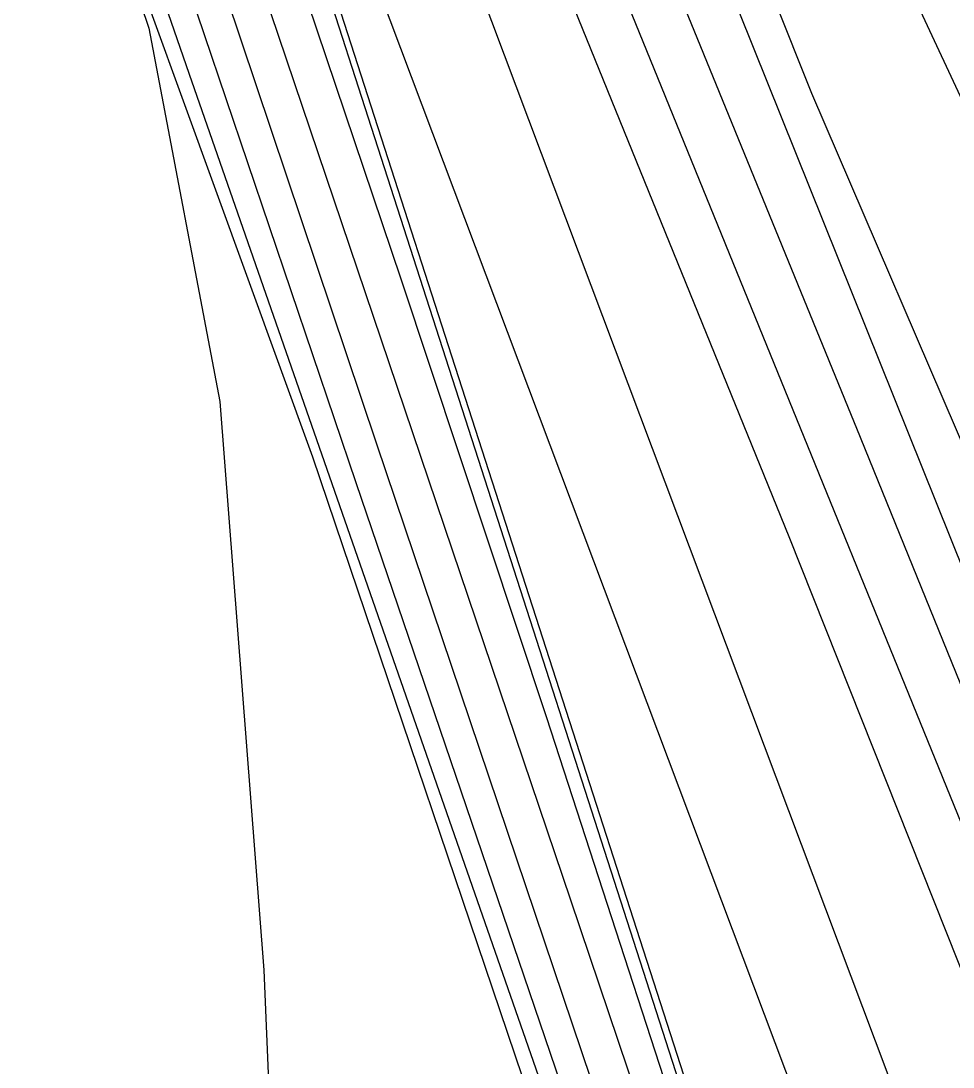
# Model space of a CAD drawing. Header units: millimetres. Extents: x 646993 to 648849, y 9708034 to 9709424.
# Drawn here: x 648240.65 to 648246.98, y 9709071.71 to 9709078.82 of the extents above; entities that cross this region are included whole.
import ezdxf

# ---------------------------------------------------------------- set-up
doc = ezdxf.new("R2010")
doc.units = ezdxf.units.MM
doc.header["$LTSCALE"] = 5
doc.header["$XCLIPFRAME"] = 2
doc.layers.add('CV-MAESTRAS', color=32, linetype='Continuous')
doc.layers.add('CV-NORMALES', color=31, linetype='Continuous')
picture_1 = doc.add_image_def('image1.jpg', size_in_pixel=(1920, 925))
picture_2 = doc.add_image_def('image2.ecw', size_in_pixel=(12715, 11262))

msp = doc.modelspace()

# ---------------------------------------------------------------- linework, layer by layer
at = {"layer": 'CV-MAESTRAS', "color": 20, "true_color": 0xff5500, "elevation": 3}
for points in [[(648239.5398, 9709084.9652), (648241.794, 9709078.456), (648244.6345, 9709070.3067), (648246.901, 9709063.6113), (648248.0231, 9709059.7939)], [(648247.1817, 9709075.6333), (648246.0247, 9709078.3261), (648244.7258, 9709081.578)]]:
    msp.add_lwpolyline(points, dxfattribs=at)
at = {"layer": 'CV-MAESTRAS', "color": 18, "true_color": 0x000000, "elevation": 2}
for points in [[(648248.578, 9709060.876), (648245.012, 9709071.9505), (648242.1543, 9709080.8248)], [(648243.2602, 9709080.3848), (648246.455, 9709071.8874), (648250.432, 9709061.3014)]]:
    msp.add_lwpolyline(points, dxfattribs=at)
at = {"layer": 'CV-NORMALES', "color": 20, "true_color": 0xff5500}
for points, elevation in [([(648247.7711, 9709062.7762), (648246.5187, 9709066.5225), (648244.3862, 9709072.8441), (648241.8125, 9709080.4628), (648239.7736, 9709086.5246), (648238.7632, 9709089.5985), (648238.7441, 9709089.873), (648238.7296, 9709090.1729), (648238.7224, 9709090.4799), (648238.7492, 9709090.7532), (648238.8459, 9709090.9533), (648238.95, 9709091.036), (648239.0397, 9709091.377), (648239.1664, 9709091.739), (648239.4767, 9709091.5123), (648240.1517, 9709090.126), (648241.6207, 9709086.6342), (648244.4925, 9709079.6216), (648248.0836, 9709070.8013)], 2.4), ([(648247.9242, 9709072.9218), (648244.8627, 9709080.5446), (648242.3963, 9709086.614), (648241.0692, 9709089.6887), (648240.3379, 9709090.9969), (648239.7787, 9709091.4007), (648239.3059, 9709091.3403), (648238.9385, 9709091.2242), (648238.7038, 9709091.1872), (648238.5396, 9709090.7869), (648238.4915, 9709090.2925), (648238.5001, 9709089.7551), (648238.522, 9709089.2273), (648238.5541, 9709088.7332), (648239.9799, 9709084.3823), (648242.9269, 9709075.6818), (648246.6384, 9709064.7801), (648249.5915, 9709056.0367)], 2.8), ([(648251.9891, 9709049.4317), (648251.3209, 9709051.4623), (648249.8026, 9709055.981), (648246.8065, 9709064.863), (648243.0688, 9709075.9422), (648240.1017, 9709084.7748), (648238.6587, 9709089.1659), (648238.6318, 9709089.5517), (648238.6114, 9709089.9733), (648238.6013, 9709090.4048), (648238.639, 9709090.789), (648238.7748, 9709091.0702), (648239.1446, 9709090.9888), (648239.5336, 9709090.7735), (648239.9279, 9709090.4933), (648240.2968, 9709090.202), (648240.6104, 9709089.9074), (648242.5419, 9709085.32), (648246.3528, 9709075.9901), (648251.1101, 9709064.2734), (648254.9017, 9709054.9356), (648256.7829, 9709050.3279), (648256.9283, 9709050.0048), (648257.0785, 9709049.6838)], 2.6), ([(648248.6012, 9709074.9477), (648244.4432, 9709083.8575)], 3.2), ([(648240.6295, 9709081.4062), (648241.5205, 9709078.7689), (648242.003, 9709076.2316), (648242.3004, 9709072.3679), (648242.5917, 9709065.4448), (648242.878, 9709056.9626), (648243.093, 9709050.1216), (648243.1929, 9709046.4706)], 3.4), ([(648240.6638, 9709081.276), (648242.632, 9709075.8565), (648244.2108, 9709071.1901), (648245.013, 9709068.0127), (648245.3943, 9709064.731), (648245.6057, 9709059.7403), (648245.73, 9709053.8748), (648245.8154, 9709049.1491)], 3.2)]:
    msp.add_lwpolyline(points, dxfattribs=dict(at, elevation=elevation))
at = {"layer": 'CV-NORMALES', "color": 18, "true_color": 0x000000}
for points, elevation in [([(648247.3991, 9709064.2153), (648245.4326, 9709070.3605), (648244.2214, 9709074.0901), (648243.2347, 9709077.064), (648241.966, 9709080.8253), (648240.5563, 9709084.9834), (648239.4456, 9709088.2743), (648238.8678, 9709090.0312), (648238.8564, 9709090.1943), (648238.8478, 9709090.3725), (648238.8435, 9709090.555), (648238.8595, 9709090.7174), (648238.9169, 9709090.8363), (648238.9788, 9709090.8855), (648239.0321, 9709091.0882), (648239.1074, 9709091.3033), (648239.2918, 9709091.1686), (648239.693, 9709090.3447), (648240.5401, 9709088.3382), (648242.1315, 9709084.4761), (648244.1288, 9709079.5968), (648245.868, 9709075.3152), (648247.0976, 9709072.2231)], 2.2), ([(648253.2365, 9709047.013), (648251.7437, 9709051.4977), (648248.8477, 9709060.3312), (648245.2932, 9709071.226), (648242.6887, 9709079.3018), (648241.95, 9709081.8258), (648242.9394, 9709079.4067), (648245.9189, 9709071.4917), (648249.9114, 9709060.7848), (648253.1584, 9709052.0964), (648254.84, 9709047.6763)], 1.8)]:
    msp.add_lwpolyline(points, dxfattribs=dict(at, elevation=elevation))

# ---------------------------------------------------------------- pictures from other files: only their frames are drawn
image = msp.add_image(picture_1, insert=(646993.0966, 9708530.288), size_in_units=(1855.5953, 893.9717), dxfattribs=dict(fade=50))
image.dxf.flags = 7
image = msp.add_image(picture_2, insert=(647823.3948, 9708681.3021), size_in_units=(875.2561, 775.2367))
image.set_boundary_path([(137.7367, 7886.9289), (1284.785, 10733.9487), (3099.5194, 10473.796), (3279.4486, 11095.645), (4006.6622, 11005.739), (8692.317, 9222.6056), (8944.2668, 8222.4178), (12055.5415, 4873.4234), (10090.5737, 1684.4841), (7313.6038, 2638.1317), (6090.657, 882.9792), (4284.081, 967.6072), (2002.3378, 2453.299), (3226.048, 5547.7923), (776.6223, 6701.9577), (969.512, 7416.5943), (137.7367, 7886.9289)])

doc.saveas('drawing.dxf')
